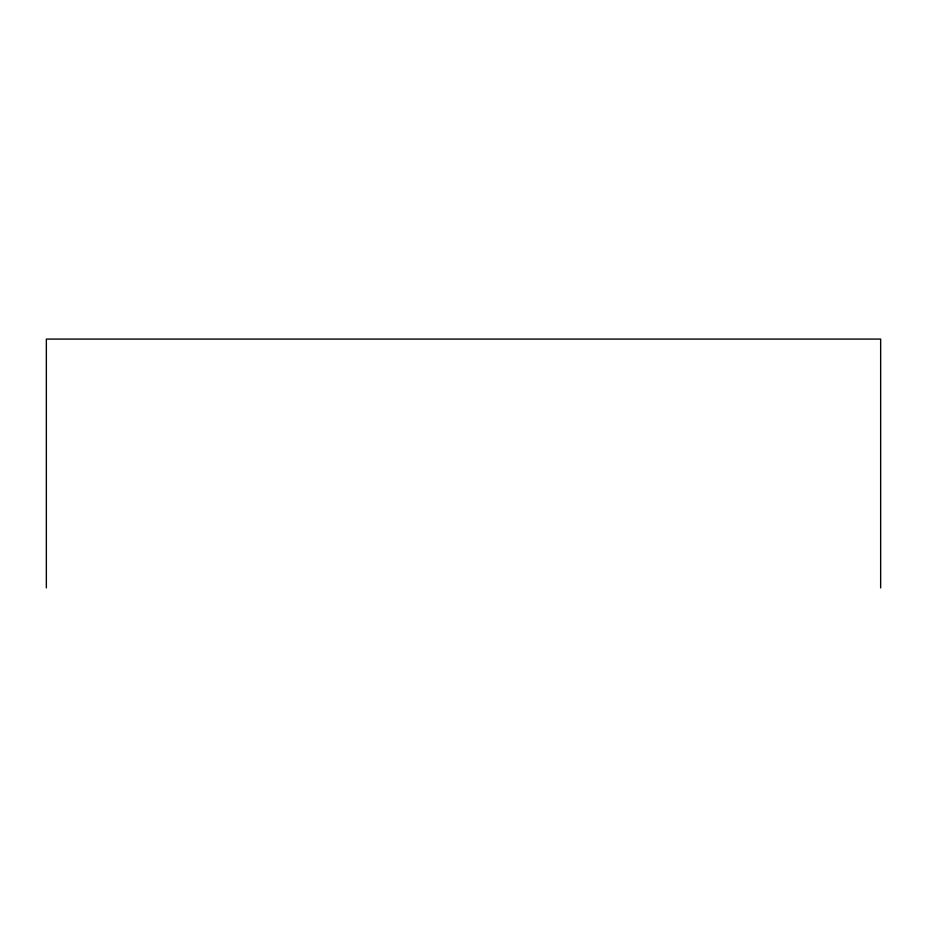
<?xml version="1.0" encoding="UTF-8"?>
<svg xmlns="http://www.w3.org/2000/svg" width="927" height="927" viewBox="0 0 927 927"><rect width="100%" height="100%" fill="white"/><g stroke="black" fill="none" stroke-linecap="round" stroke-linejoin="round"><path stroke-width="1.39" d="M880.65 587.915L880.65 339.085L46.35 339.085L46.35 587.915"/></g></svg>
